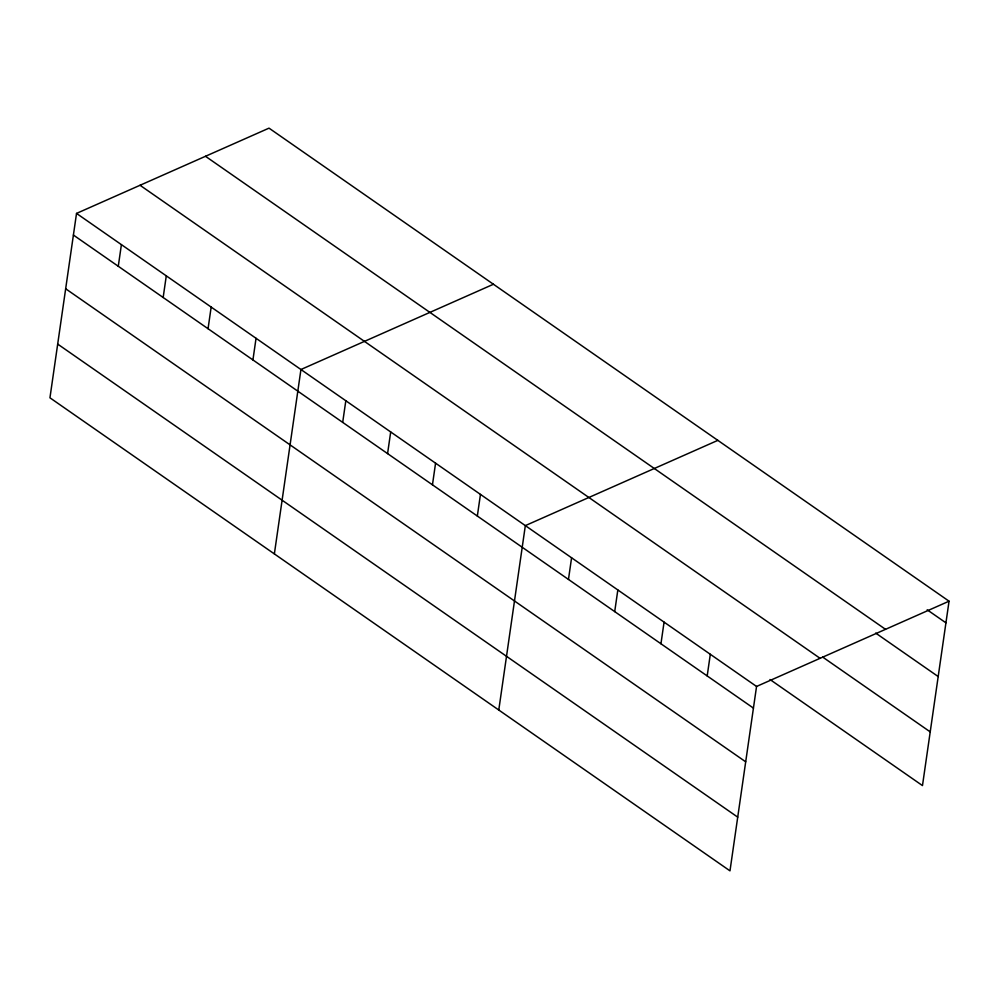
<?xml version="1.0" encoding="UTF-8"?>
<svg xmlns="http://www.w3.org/2000/svg" width="999" height="999" viewBox="0 0 999 999"><rect width="100%" height="100%" fill="white"/><g stroke="black" fill="none" stroke-linecap="round" stroke-linejoin="round"><path stroke-width="1.5" d="M76.523 213.411L49.95 397.802L729.982 870.853L756.555 686.45L949.05 601.198L269.018 128.147L76.523 213.411L756.555 686.45M118.282 266.283L121.403 244.63M163.162 297.502L166.284 275.849M208.054 328.721L211.164 307.08M252.934 359.94L256.044 338.299M274.363 553.908L300.936 369.518L493.431 284.253M342.694 422.377L345.816 400.736M387.575 453.608L390.696 431.955M432.455 484.827L435.576 463.174M477.335 516.046L480.457 494.405M498.776 710.014L525.337 525.624L717.844 440.359M568.468 579.432L571.578 557.792M614.71 611.6L617.832 589.959M660.951 643.768L664.073 622.127M707.192 675.936L710.314 654.283M949.05 601.198L922.477 785.589L770.004 679.52M927.184 609.802L945.928 622.839M205.494 156.294L885.526 629.333M875.698 633.079L938.186 676.548M822.739 657.117L930.219 731.88M140.047 185.277L820.079 658.316M73.402 235.052L753.433 708.104M65.659 288.761L745.691 761.812M57.692 344.093L737.724 817.145"/></g></svg>
